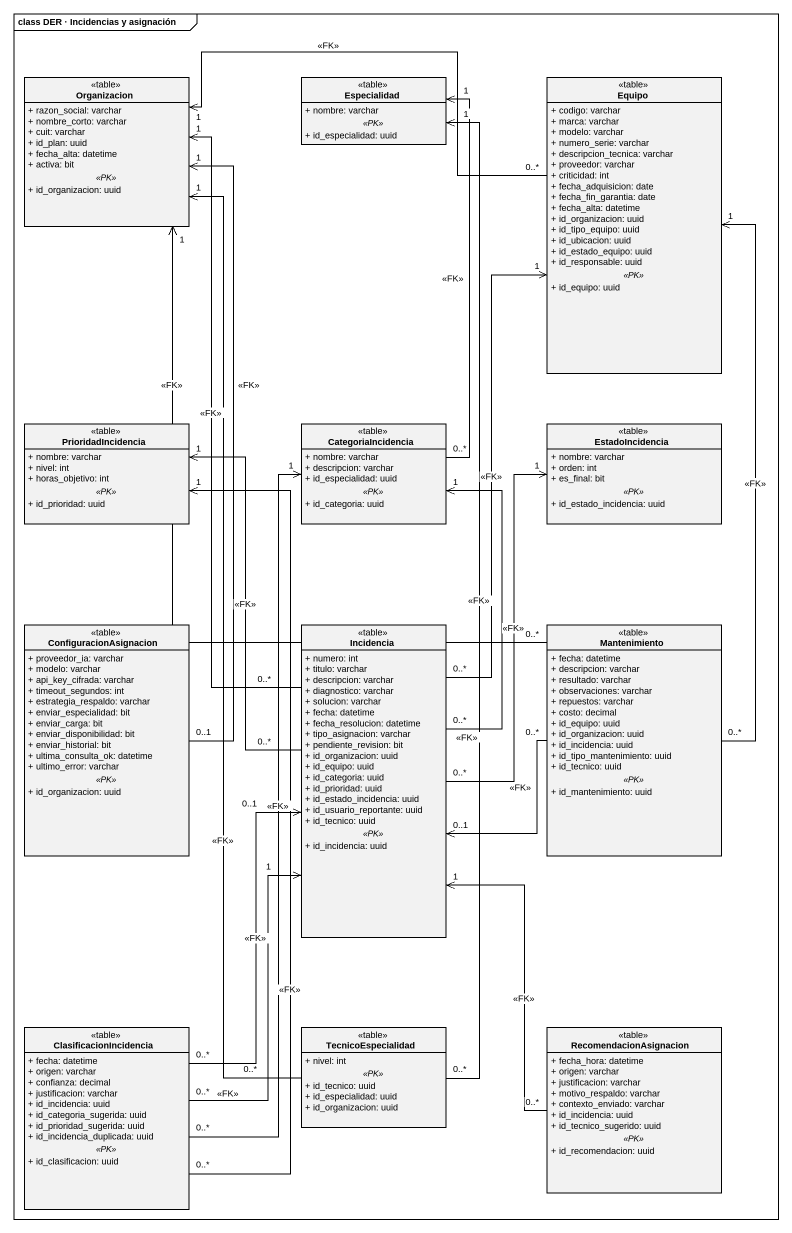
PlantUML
@startuml
mainframe class DER · Incidencias y asignación
hide circle
hide empty members
skinparam classAttributeIconSize 0
class Organizacion <<table>> {
  + razon_social: varchar
  + nombre_corto: varchar
  + cuit: varchar
  + id_plan: uuid
  + fecha_alta: datetime
  + activa: bit
  .. <<PK>> ..
  + id_organizacion: uuid
}
class Especialidad <<table>> {
  + nombre: varchar
  .. <<PK>> ..
  + id_especialidad: uuid
}
class Equipo <<table>> {
  + codigo: varchar
  + marca: varchar
  + modelo: varchar
  + numero_serie: varchar
  + descripcion_tecnica: varchar
  + proveedor: varchar
  + criticidad: int
  + fecha_adquisicion: date
  + fecha_fin_garantia: date
  + fecha_alta: datetime
  + id_organizacion: uuid
  + id_tipo_equipo: uuid
  + id_ubicacion: uuid
  + id_estado_equipo: uuid
  + id_responsable: uuid
  .. <<PK>> ..
  + id_equipo: uuid
}
class PrioridadIncidencia <<table>> {
  + nombre: varchar
  + nivel: int
  + horas_objetivo: int
  .. <<PK>> ..
  + id_prioridad: uuid
}
class CategoriaIncidencia <<table>> {
  + nombre: varchar
  + descripcion: varchar
  + id_especialidad: uuid
  .. <<PK>> ..
  + id_categoria: uuid
}
class EstadoIncidencia <<table>> {
  + nombre: varchar
  + orden: int
  + es_final: bit
  .. <<PK>> ..
  + id_estado_incidencia: uuid
}
class ConfiguracionAsignacion <<table>> {
  + proveedor_ia: varchar
  + modelo: varchar
  + api_key_cifrada: varchar
  + timeout_segundos: int
  + estrategia_respaldo: varchar
  + enviar_especialidad: bit
  + enviar_carga: bit
  + enviar_disponibilidad: bit
  + enviar_historial: bit
  + ultima_consulta_ok: datetime
  + ultimo_error: varchar
  .. <<PK>> ..
  + id_organizacion: uuid
}
class Incidencia <<table>> {
  + numero: int
  + titulo: varchar
  + descripcion: varchar
  + diagnostico: varchar
  + solucion: varchar
  + fecha: datetime
  + fecha_resolucion: datetime
  + tipo_asignacion: varchar
  + pendiente_revision: bit
  + id_organizacion: uuid
  + id_equipo: uuid
  + id_categoria: uuid
  + id_prioridad: uuid
  + id_estado_incidencia: uuid
  + id_usuario_reportante: uuid
  + id_tecnico: uuid
  .. <<PK>> ..
  + id_incidencia: uuid
}
class Mantenimiento <<table>> {
  + fecha: datetime
  + descripcion: varchar
  + resultado: varchar
  + observaciones: varchar
  + repuestos: varchar
  + costo: decimal
  + id_equipo: uuid
  + id_organizacion: uuid
  + id_incidencia: uuid
  + id_tipo_mantenimiento: uuid
  + id_tecnico: uuid
  .. <<PK>> ..
  + id_mantenimiento: uuid
}
class ClasificacionIncidencia <<table>> {
  + fecha: datetime
  + origen: varchar
  + confianza: decimal
  + justificacion: varchar
  + id_incidencia: uuid
  + id_categoria_sugerida: uuid
  + id_prioridad_sugerida: uuid
  + id_incidencia_duplicada: uuid
  .. <<PK>> ..
  + id_clasificacion: uuid
}
class TecnicoEspecialidad <<table>> {
  + nivel: int
  .. <<PK>> ..
  + id_tecnico: uuid
  + id_especialidad: uuid
  + id_organizacion: uuid
}
class RecomendacionAsignacion <<table>> {
  + fecha_hora: datetime
  + origen: varchar
  + justificacion: varchar
  + motivo_respaldo: varchar
  + contexto_enviado: varchar
  + id_incidencia: uuid
  + id_tecnico_sugerido: uuid
  .. <<PK>> ..
  + id_recomendacion: uuid
}
Equipo "0..*" -left-> "1" Organizacion : <<FK>>
CategoriaIncidencia "0..*" -up-> "1" Especialidad : <<FK>>
ConfiguracionAsignacion "0..1" -up-> "1" Organizacion : <<FK>>
Incidencia "0..*" -up-> "1" Organizacion : <<FK>>
Incidencia "0..*" -up-> "1" Equipo : <<FK>>
Incidencia "0..*" -up-> "1" PrioridadIncidencia : <<FK>>
Incidencia "0..*" -up-> "1" CategoriaIncidencia : <<FK>>
Incidencia "0..*" -up-> "1" EstadoIncidencia : <<FK>>
Mantenimiento "0..*" -up-> "1" Organizacion : <<FK>>
Mantenimiento "0..*" -up-> "1" Equipo : <<FK>>
Mantenimiento "0..*" -left-> "0..1" Incidencia : <<FK>>
ClasificacionIncidencia "0..*" -up-> "1" PrioridadIncidencia : <<FK>>
ClasificacionIncidencia "0..*" -up-> "1" CategoriaIncidencia : <<FK>>
ClasificacionIncidencia "0..*" -up-> "0..1" Incidencia : <<FK>>
ClasificacionIncidencia "0..*" -up-> "1" Incidencia : <<FK>>
TecnicoEspecialidad "0..*" -up-> "1" Organizacion : <<FK>>
TecnicoEspecialidad "0..*" -up-> "1" Especialidad : <<FK>>
RecomendacionAsignacion "0..*" -up-> "1" Incidencia : <<FK>>
@enduml
